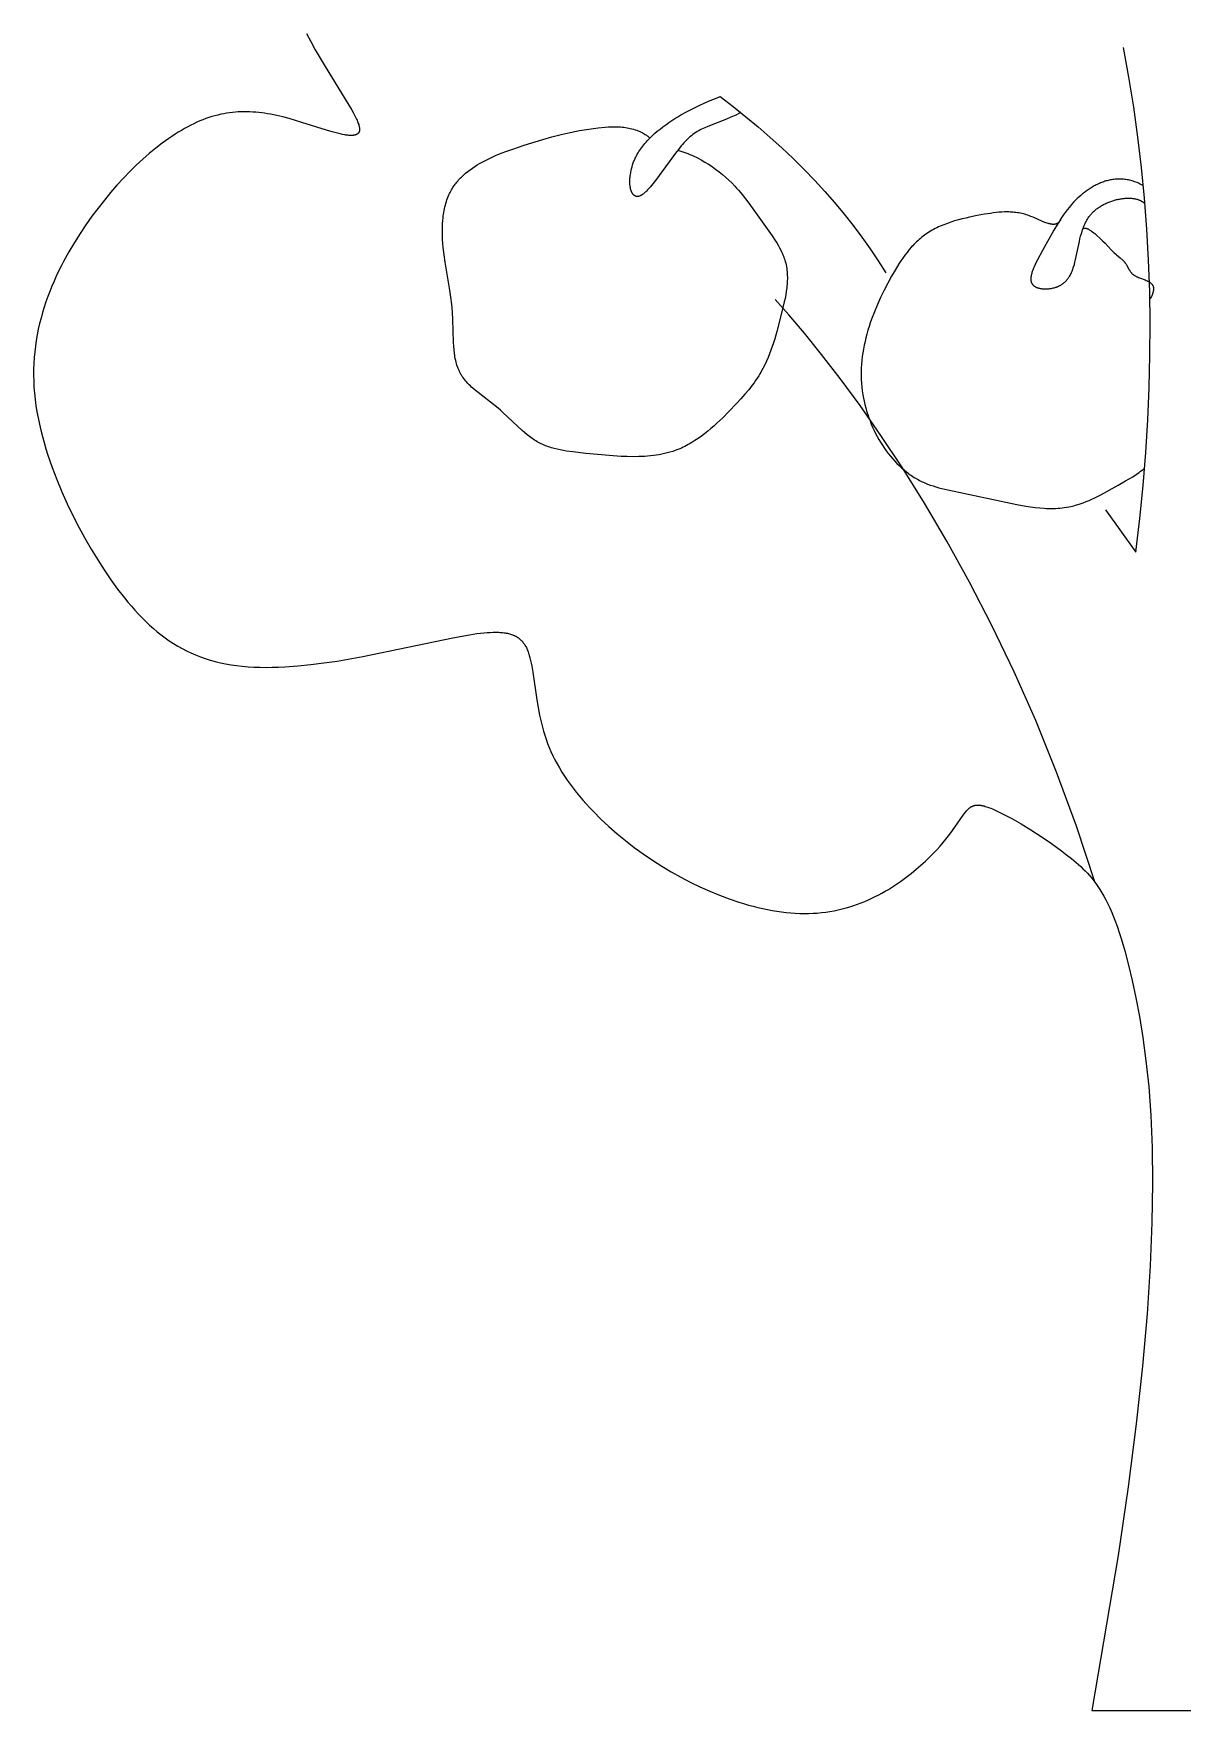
# Model space of a CAD drawing. Extents: x 238 to 525, y 206 to 336.
# Drawn here: x 238.3 to 294.6, y 210 to 292.2 of the extents above; entities that cross this region are included whole.
import ezdxf

# ---------------------------------------------------------------- set-up
doc = ezdxf.new("R2010")
doc.units = 0
doc.layers.get('0').update_dxf_attribs({"linetype": 'CONTINUOUS'})

msp = doc.modelspace()

# ---------------------------------------------------------------- linework, layer by layer
at = {"color": 7, "linetype": 'CONTINUOUS'}
msp.add_lwpolyline([(251.66, 292.196), (251.869, 291.791), (252.093, 291.385), (252.569, 290.58), (253.695, 288.765), (253.872, 288.461), (253.95, 288.319), (254.021, 288.184), (254.084, 288.057), (254.112, 287.996), (254.138, 287.937), (254.162, 287.881), (254.183, 287.826), (254.202, 287.774), (254.219, 287.724), (254.226, 287.7), (254.233, 287.676), (254.238, 287.653), (254.244, 287.631), (254.248, 287.609), (254.252, 287.588), (254.255, 287.567), (254.258, 287.547), (254.259, 287.528), (254.26, 287.518), (254.26, 287.509), (254.261, 287.5), (254.261, 287.491), (254.261, 287.482), (254.26, 287.473), (254.26, 287.465), (254.259, 287.456), (254.258, 287.448), (254.257, 287.44), (254.256, 287.432), (254.255, 287.424), (254.253, 287.417), (254.252, 287.409), (254.25, 287.402), (254.248, 287.394), (254.246, 287.387), (254.243, 287.38), (254.241, 287.373), (254.238, 287.367), (254.235, 287.36), (254.232, 287.354), (254.229, 287.348), (254.226, 287.341), (254.222, 287.335), (254.219, 287.33), (254.215, 287.324), (254.211, 287.318), (254.207, 287.313), (254.203, 287.307), (254.198, 287.302), (254.194, 287.297), (254.189, 287.292), (254.184, 287.287), (254.179, 287.283), (254.174, 287.278), (254.168, 287.274), (254.163, 287.27), (254.157, 287.265), (254.152, 287.261), (254.146, 287.257), (254.14, 287.254), (254.133, 287.25), (254.127, 287.246), (254.12, 287.243), (254.114, 287.24), (254.107, 287.236), (254.1, 287.233), (254.093, 287.23), (254.086, 287.228), (254.078, 287.225), (254.071, 287.222), (254.063, 287.22), (254.055, 287.217), (254.048, 287.215), (254.039, 287.213), (254.023, 287.209), (254.006, 287.205), (253.988, 287.202), (253.97, 287.2), (253.952, 287.197), (253.933, 287.195), (253.913, 287.194), (253.893, 287.193), (253.872, 287.192), (253.851, 287.192), (253.83, 287.192), (253.785, 287.194), (253.739, 287.197), (253.691, 287.201), (253.641, 287.207), (253.589, 287.214), (253.536, 287.222), (253.425, 287.243), (253.308, 287.268), (253.186, 287.297), (252.926, 287.366), (252.649, 287.447), (251.435, 287.833), (250.81, 288.019), (250.503, 288.099), (250.201, 288.17), (249.904, 288.231), (249.756, 288.257), (249.61, 288.28), (249.464, 288.3), (249.319, 288.317), (249.174, 288.331), (249.03, 288.342), (248.887, 288.35), (248.744, 288.354), (248.601, 288.355), (248.458, 288.352), (248.315, 288.346), (248.173, 288.336), (248.03, 288.322), (247.888, 288.304), (247.745, 288.283), (247.602, 288.258), (247.458, 288.228), (247.315, 288.195), (247.17, 288.157), (247.025, 288.115), (246.88, 288.068), (246.733, 288.018), (246.586, 287.962), (246.438, 287.902), (246.289, 287.838), (246.139, 287.768), (245.988, 287.694), (245.836, 287.615), (245.683, 287.531), (245.529, 287.443), (245.374, 287.349), (245.218, 287.252), (245.062, 287.149), (244.905, 287.042), (244.59, 286.815), (244.273, 286.57), (243.955, 286.308), (243.636, 286.029), (243.318, 285.734), (243.001, 285.422), (242.684, 285.095), (242.37, 284.751), (242.059, 284.393), (241.75, 284.02), (241.445, 283.632), (241.144, 283.23), (240.849, 282.814), (240.56, 282.385), (240.28, 281.943), (240.01, 281.487), (239.753, 281.02), (239.629, 280.781), (239.51, 280.54), (239.394, 280.295), (239.283, 280.048), (239.176, 279.798), (239.074, 279.545), (238.977, 279.289), (238.886, 279.03), (238.799, 278.769), (238.719, 278.505), (238.645, 278.238), (238.576, 277.969), (238.514, 277.697), (238.459, 277.422), (238.411, 277.145), (238.37, 276.866), (238.336, 276.584), (238.31, 276.3), (238.291, 276.014), (238.281, 275.725), (238.279, 275.434), (238.286, 275.141), (238.301, 274.846), (238.325, 274.549), (238.358, 274.25), (238.398, 273.949), (238.446, 273.648), (238.501, 273.345), (238.564, 273.042), (238.634, 272.738), (238.711, 272.434), (238.794, 272.13), (238.883, 271.825), (238.979, 271.522), (239.186, 270.916), (239.415, 270.316), (239.662, 269.721), (239.926, 269.134), (240.205, 268.558), (240.497, 267.993), (240.799, 267.441), (241.11, 266.906), (241.427, 266.387), (241.748, 265.888), (242.073, 265.41), (242.402, 264.953), (242.736, 264.519), (242.905, 264.31), (243.076, 264.107), (243.25, 263.911), (243.425, 263.72), (243.604, 263.535), (243.784, 263.356), (243.968, 263.184), (244.154, 263.018), (244.344, 262.858), (244.537, 262.705), (244.734, 262.558), (244.934, 262.418), (245.138, 262.285), (245.347, 262.158), (245.559, 262.038), (245.777, 261.925), (245.998, 261.82), (246.225, 261.721), (246.457, 261.63), (246.693, 261.545), (246.936, 261.469), (247.183, 261.399), (247.437, 261.337), (247.696, 261.283), (247.962, 261.236), (248.234, 261.197), (248.512, 261.166), (248.796, 261.142), (249.086, 261.126), (249.381, 261.116), (249.681, 261.113), (249.985, 261.117), (250.293, 261.126), (250.604, 261.14), (251.234, 261.186), (251.872, 261.25), (252.514, 261.33), (253.157, 261.423), (254.43, 261.642), (258.829, 262.558), (259.649, 262.709), (260.016, 262.765), (260.189, 262.787), (260.355, 262.805), (260.514, 262.819), (260.667, 262.829), (260.814, 262.835), (260.954, 262.836), (261.021, 262.835), (261.087, 262.833), (261.152, 262.829), (261.215, 262.825), (261.277, 262.819), (261.337, 262.812), (261.395, 262.803), (261.452, 262.794), (261.508, 262.783), (261.562, 262.77), (261.615, 262.757), (261.666, 262.742), (261.716, 262.725), (261.764, 262.707), (261.788, 262.698), (261.811, 262.688), (261.835, 262.678), (261.857, 262.667), (261.88, 262.656), (261.902, 262.645), (261.923, 262.634), (261.945, 262.622), (261.966, 262.609), (261.986, 262.597), (262.007, 262.583), (262.027, 262.57), (262.047, 262.556), (262.066, 262.542), (262.085, 262.527), (262.104, 262.512), (262.122, 262.497), (262.14, 262.481), (262.158, 262.465), (262.176, 262.448), (262.193, 262.431), (262.21, 262.414), (262.226, 262.396), (262.243, 262.378), (262.259, 262.359), (262.274, 262.34), (262.29, 262.321), (262.305, 262.301), (262.32, 262.281), (262.334, 262.26), (262.348, 262.239), (262.362, 262.217), (262.376, 262.195), (262.389, 262.173), (262.402, 262.15), (262.415, 262.127), (262.439, 262.079), (262.463, 262.029), (262.485, 261.978), (262.507, 261.925), (262.527, 261.87), (262.547, 261.814), (262.566, 261.757), (262.584, 261.697), (262.617, 261.574), (262.648, 261.445), (262.677, 261.31), (262.704, 261.17), (262.753, 260.875), (262.948, 259.523), (263.011, 259.151), (263.086, 258.77), (263.128, 258.576), (263.175, 258.381), (263.226, 258.184), (263.282, 257.985), (263.343, 257.786), (263.41, 257.585), (263.482, 257.384), (263.561, 257.183), (263.647, 256.981), (263.739, 256.78), (263.839, 256.579), (263.946, 256.378), (264.061, 256.178), (264.181, 255.978), (264.309, 255.779), (264.443, 255.581), (264.583, 255.383), (264.73, 255.187), (264.882, 254.992), (265.039, 254.799), (265.203, 254.606), (265.371, 254.415), (265.545, 254.226), (265.723, 254.039), (266.094, 253.669), (266.481, 253.308), (266.884, 252.957), (267.301, 252.615), (267.73, 252.284), (268.171, 251.965), (268.62, 251.658), (269.077, 251.365), (269.54, 251.087), (270.007, 250.824), (270.478, 250.577), (270.952, 250.346), (271.427, 250.133), (271.903, 249.937), (272.379, 249.759), (272.853, 249.599), (273.09, 249.526), (273.326, 249.459), (273.561, 249.396), (273.795, 249.338), (274.028, 249.285), (274.26, 249.237), (274.491, 249.195), (274.72, 249.157), (274.948, 249.125), (275.175, 249.098), (275.399, 249.077), (275.622, 249.061), (275.843, 249.051), (276.062, 249.047), (276.278, 249.048), (276.492, 249.055), (276.704, 249.068), (276.913, 249.086), (277.12, 249.111), (277.324, 249.141), (277.525, 249.177), (277.723, 249.218), (277.919, 249.265), (278.112, 249.316), (278.301, 249.371), (278.488, 249.432), (278.672, 249.496), (278.853, 249.564), (279.031, 249.636), (279.206, 249.711), (279.378, 249.79), (279.546, 249.872), (279.712, 249.957), (279.874, 250.044), (280.033, 250.133), (280.188, 250.225), (280.341, 250.319), (280.49, 250.414), (280.777, 250.609), (281.051, 250.808), (281.311, 251.01), (281.556, 251.212), (281.786, 251.412), (282.002, 251.61), (282.202, 251.803), (282.388, 251.991), (282.56, 252.173), (282.719, 252.35), (282.866, 252.522), (283.002, 252.687), (283.127, 252.846), (283.243, 252.998), (283.449, 253.282), (283.853, 253.862), (283.921, 253.953), (283.955, 253.996), (283.988, 254.036), (284.02, 254.074), (284.053, 254.11), (284.085, 254.144), (284.101, 254.16), (284.118, 254.175), (284.134, 254.19), (284.15, 254.204), (284.167, 254.218), (284.184, 254.231), (284.2, 254.243), (284.217, 254.255), (284.234, 254.266), (284.252, 254.277), (284.269, 254.287), (284.287, 254.296), (284.305, 254.305), (284.323, 254.313), (284.341, 254.321), (284.36, 254.328), (284.379, 254.334), (284.399, 254.34), (284.418, 254.345), (284.438, 254.349), (284.459, 254.353), (284.479, 254.356), (284.501, 254.359), (284.522, 254.36), (284.544, 254.362), (284.567, 254.362), (284.59, 254.362), (284.613, 254.361), (284.637, 254.36), (284.662, 254.358), (284.687, 254.355), (284.712, 254.351), (284.738, 254.347), (284.765, 254.342), (284.792, 254.337), (284.82, 254.33), (284.878, 254.316), (284.939, 254.298), (285.002, 254.278), (285.068, 254.255), (285.138, 254.229), (285.21, 254.201), (285.286, 254.169), (285.449, 254.097), (285.626, 254.012), (285.818, 253.917), (286.235, 253.694), (286.692, 253.433), (287.175, 253.139), (287.675, 252.817), (288.18, 252.472), (288.679, 252.109), (288.923, 251.923), (289.161, 251.734), (289.392, 251.541), (289.506, 251.443), (289.617, 251.342), (289.727, 251.238), (289.836, 251.131), (289.943, 251.019), (290.049, 250.902), (290.154, 250.779), (290.257, 250.65), (290.359, 250.515), (290.46, 250.371), (290.56, 250.219), (290.659, 250.059), (290.756, 249.889), (290.853, 249.709), (290.949, 249.518), (291.044, 249.315), (291.138, 249.1), (291.232, 248.873), (291.325, 248.632), (291.417, 248.377), (291.509, 248.108), (291.6, 247.823), (291.781, 247.205), (291.96, 246.518), (292.139, 245.756), (292.317, 244.915), (292.493, 243.988), (292.662, 242.962), (292.816, 241.821), (292.949, 240.553), (293.051, 239.141), (293.118, 237.571), (293.14, 235.829), (293.111, 233.899), (293.023, 231.768), (292.87, 229.42), (292.643, 226.841), (292.337, 224.017), (291.942, 220.932), (291.452, 217.572), (290.158, 209.967), (300.728, 209.967)], dxfattribs=at)
at = {"color": 1, "linetype": 'CONTINUOUS'}
for points in [[(290.824, 268.842), (292.327, 266.765), (292.518, 268.406), (292.678, 270.034), (292.808, 271.649), (292.907, 273.252), (292.975, 274.842), (293.013, 276.419), (293.021, 277.984), (292.998, 279.536), (292.944, 281.076), (292.86, 282.603), (292.746, 284.117), (292.601, 285.618), (292.425, 287.107), (292.219, 288.583), (291.982, 290.047), (291.715, 291.498)], [(272.955, 288.31), (272.702, 288.188), (272.467, 288.082), (272.247, 287.989), (271.338, 287.637), (271.183, 287.571), (271.108, 287.536), (271.033, 287.5), (270.96, 287.462), (270.888, 287.422), (270.816, 287.379), (270.745, 287.334), (270.673, 287.285), (270.602, 287.233), (270.531, 287.177), (270.459, 287.117), (270.387, 287.053), (270.314, 286.984), (270.241, 286.91), (270.166, 286.831), (270.099, 286.756), (270.031, 286.677), (269.893, 286.509), (269.753, 286.329), (268.765, 284.983), (268.633, 284.814), (268.504, 284.66), (268.442, 284.589), (268.382, 284.523), (268.322, 284.462), (268.293, 284.434), (268.264, 284.407), (268.236, 284.381), (268.208, 284.357), (268.181, 284.335), (268.154, 284.314), (268.127, 284.295), (268.114, 284.286), (268.101, 284.277), (268.089, 284.269), (268.076, 284.262), (268.063, 284.254), (268.051, 284.248), (268.037, 284.241), (268.024, 284.234), (268.011, 284.229), (267.998, 284.223), (267.985, 284.219), (267.972, 284.214), (267.96, 284.211), (267.954, 284.209), (267.948, 284.208), (267.941, 284.206), (267.935, 284.205), (267.929, 284.204), (267.923, 284.203), (267.917, 284.202), (267.911, 284.201), (267.906, 284.201), (267.9, 284.2), (267.894, 284.2), (267.888, 284.2), (267.882, 284.199), (267.877, 284.199), (267.871, 284.199), (267.865, 284.2), (267.86, 284.2), (267.854, 284.201), (267.849, 284.201), (267.843, 284.202), (267.838, 284.203), (267.833, 284.204), (267.827, 284.205), (267.822, 284.206), (267.817, 284.207), (267.812, 284.208), (267.806, 284.21), (267.801, 284.211), (267.796, 284.213), (267.791, 284.215), (267.786, 284.217), (267.781, 284.219), (267.776, 284.221), (267.772, 284.223), (267.767, 284.226), (267.762, 284.228), (267.757, 284.231), (267.753, 284.234), (267.748, 284.236), (267.743, 284.239), (267.739, 284.242), (267.734, 284.245), (267.73, 284.249), (267.725, 284.252), (267.721, 284.255), (267.717, 284.259), (267.712, 284.262), (267.708, 284.266), (267.704, 284.27), (267.7, 284.274), (267.691, 284.282), (267.683, 284.291), (267.676, 284.299), (267.668, 284.309), (267.66, 284.318), (267.653, 284.328), (267.646, 284.339), (267.639, 284.35), (267.632, 284.361), (267.625, 284.372), (267.619, 284.384), (267.613, 284.396), (267.607, 284.409), (267.601, 284.421), (267.595, 284.434), (267.589, 284.448), (267.584, 284.462), (267.579, 284.476), (267.574, 284.49), (267.569, 284.505), (267.56, 284.535), (267.552, 284.566), (267.545, 284.599), (267.538, 284.632), (267.532, 284.667), (267.527, 284.702), (267.522, 284.739), (267.519, 284.776), (267.516, 284.815), (267.514, 284.854), (267.513, 284.894), (267.512, 284.934), (267.513, 284.976), (267.514, 285.018), (267.516, 285.061), (267.519, 285.104), (267.523, 285.148), (267.527, 285.192), (267.539, 285.282), (267.554, 285.374), (267.573, 285.467), (267.595, 285.561), (267.62, 285.656), (267.65, 285.751), (267.683, 285.846), (267.7, 285.894), (267.719, 285.941), (267.739, 285.988), (267.759, 286.035), (267.781, 286.082), (267.803, 286.129), (267.839, 286.199), (267.878, 286.268), (267.918, 286.337), (267.96, 286.405), (268.004, 286.472), (268.05, 286.539), (268.098, 286.605), (268.148, 286.67), (268.199, 286.735), (268.252, 286.799), (268.307, 286.862), (268.363, 286.924), (268.42, 286.986), (268.479, 287.047), (268.602, 287.166), (268.729, 287.283), (268.86, 287.397), (268.996, 287.508), (269.135, 287.616), (269.277, 287.72), (269.422, 287.822), (269.569, 287.92), (269.718, 288.016), (269.868, 288.108), (270.018, 288.197), (270.32, 288.366), (270.618, 288.521), (270.91, 288.663), (271.191, 288.792), (271.458, 288.907), (271.708, 289.008), (271.935, 289.095), (272.578, 288.606), (273.204, 288.11), (273.811, 287.607), (274.4, 287.098), (274.971, 286.581), (275.524, 286.058), (276.058, 285.528), (276.575, 284.991), (277.073, 284.448), (277.554, 283.898), (278.016, 283.34), (278.46, 282.777), (278.886, 282.206), (279.294, 281.628), (279.683, 281.044), (280.055, 280.453)], [(269.863, 286.472), (269.963, 286.442), (270.062, 286.41), (270.161, 286.377), (270.259, 286.341), (270.356, 286.304), (270.452, 286.265), (270.548, 286.224), (270.643, 286.181), (270.737, 286.137), (270.831, 286.09), (271.016, 285.993), (271.197, 285.889), (271.375, 285.78), (271.549, 285.664), (271.72, 285.542), (271.886, 285.416), (272.049, 285.284), (272.207, 285.148), (272.361, 285.007), (272.51, 284.862), (272.655, 284.713), (272.748, 284.612), (272.839, 284.509), (273.016, 284.3), (273.188, 284.085), (273.354, 283.867), (274.333, 282.503), (274.492, 282.272), (274.643, 282.04), (274.715, 281.923), (274.783, 281.806), (274.848, 281.689), (274.909, 281.572), (274.966, 281.454), (274.992, 281.395), (275.018, 281.336), (275.041, 281.277), (275.064, 281.218), (275.085, 281.158), (275.105, 281.099), (275.13, 281.014), (275.152, 280.929), (275.172, 280.844), (275.189, 280.758), (275.203, 280.673), (275.214, 280.587), (275.223, 280.502), (275.229, 280.416), (275.233, 280.33), (275.235, 280.244), (275.235, 280.157), (275.233, 280.071), (275.229, 279.985), (275.223, 279.898), (275.215, 279.812), (275.206, 279.725), (275.182, 279.552), (275.154, 279.379), (275.121, 279.205), (275.085, 279.032), (274.916, 278.341), (274.72, 277.586), (274.613, 277.213), (274.555, 277.028), (274.495, 276.844), (274.431, 276.66), (274.362, 276.478), (274.289, 276.297), (274.21, 276.117), (274.125, 275.939), (274.035, 275.762), (273.937, 275.586), (273.886, 275.498), (273.833, 275.411), (273.758, 275.295), (273.681, 275.18), (273.6, 275.066), (273.516, 274.952), (273.341, 274.726), (273.155, 274.503), (272.962, 274.282), (272.763, 274.064), (272.349, 273.635), (272.065, 273.353), (271.775, 273.079), (271.628, 272.946), (271.48, 272.816), (271.329, 272.69), (271.177, 272.568), (271.022, 272.45), (270.865, 272.338), (270.706, 272.231), (270.545, 272.13), (270.463, 272.082), (270.38, 272.035), (270.297, 271.991), (270.213, 271.948), (270.129, 271.906), (270.043, 271.867), (269.957, 271.829), (269.87, 271.794), (269.742, 271.746), (269.613, 271.702), (269.481, 271.661), (269.349, 271.625), (269.215, 271.593), (269.079, 271.564), (268.943, 271.538), (268.805, 271.516), (268.666, 271.497), (268.526, 271.481), (268.385, 271.468), (268.244, 271.458), (267.958, 271.445), (267.67, 271.441), (267.38, 271.445), (267.089, 271.456), (266.505, 271.495), (265.349, 271.606), (264.716, 271.675), (264.407, 271.718), (264.255, 271.743), (264.105, 271.771), (263.956, 271.804), (263.809, 271.84), (263.736, 271.86), (263.664, 271.881), (263.592, 271.904), (263.521, 271.927), (263.45, 271.953), (263.38, 271.98), (263.31, 272.008), (263.241, 272.038), (263.172, 272.07), (263.104, 272.103), (263.037, 272.138), (262.97, 272.176), (262.906, 272.213), (262.843, 272.253), (262.78, 272.294), (262.718, 272.336), (262.656, 272.381), (262.595, 272.426), (262.473, 272.521), (262.352, 272.62), (262.233, 272.723), (261.997, 272.939), (261.293, 273.607), (261.173, 273.715), (261.053, 273.819), (260.912, 273.936), (260.072, 274.584), (259.941, 274.691), (259.814, 274.8), (259.752, 274.856), (259.693, 274.913), (259.634, 274.97), (259.577, 275.029), (259.522, 275.089), (259.469, 275.15), (259.418, 275.212), (259.369, 275.276), (259.322, 275.342), (259.299, 275.376), (259.277, 275.409), (259.255, 275.444), (259.235, 275.479), (259.214, 275.514), (259.195, 275.55), (259.176, 275.586), (259.157, 275.623), (259.14, 275.66), (259.123, 275.698), (259.107, 275.735), (259.092, 275.772), (259.078, 275.809), (259.064, 275.847), (259.038, 275.924), (259.015, 276.003), (258.994, 276.084), (258.974, 276.166), (258.956, 276.25), (258.941, 276.335), (258.926, 276.421), (258.914, 276.509), (258.893, 276.686), (258.877, 276.868), (258.865, 277.052), (258.833, 278.174), (258.817, 278.535), (258.803, 278.723), (258.786, 278.906), (258.743, 279.263), (258.691, 279.61), (258.453, 280.975), (258.402, 281.333), (258.361, 281.704), (258.346, 281.893), (258.334, 282.084), (258.327, 282.276), (258.324, 282.469), (258.326, 282.662), (258.333, 282.853), (258.347, 283.044), (258.356, 283.138), (258.366, 283.232), (258.379, 283.325), (258.393, 283.417), (258.409, 283.508), (258.426, 283.599), (258.446, 283.688), (258.468, 283.776), (258.491, 283.863), (258.517, 283.949), (258.544, 284.034), (258.574, 284.117), (258.606, 284.198), (258.641, 284.278), (258.669, 284.34), (258.7, 284.401), (258.732, 284.461), (258.765, 284.52), (258.799, 284.578), (258.835, 284.636), (258.872, 284.692), (258.91, 284.747), (258.95, 284.801), (258.991, 284.854), (259.033, 284.907), (259.076, 284.958), (259.12, 285.009), (259.166, 285.058), (259.212, 285.107), (259.26, 285.155), (259.309, 285.202), (259.359, 285.248), (259.409, 285.294), (259.461, 285.338), (259.568, 285.425), (259.678, 285.509), (259.791, 285.59), (259.908, 285.668), (260.028, 285.744), (260.15, 285.816), (260.275, 285.887), (260.403, 285.955), (260.533, 286.02), (260.665, 286.084), (260.934, 286.205), (261.209, 286.318), (261.489, 286.425), (261.771, 286.527), (262.336, 286.716), (263.243, 286.996), (263.693, 287.122), (264.142, 287.236), (264.591, 287.339), (265.044, 287.428), (265.501, 287.504), (265.964, 287.564), (266.298, 287.597), (266.466, 287.608), (266.633, 287.615), (266.8, 287.616), (266.883, 287.615), (266.966, 287.612), (267.049, 287.607), (267.131, 287.601), (267.213, 287.593), (267.295, 287.582), (267.376, 287.57), (267.456, 287.555), (267.536, 287.539), (267.615, 287.52), (267.694, 287.498), (267.772, 287.474), (267.849, 287.447), (267.887, 287.432), (267.925, 287.417), (267.963, 287.401), (268.001, 287.385), (268.038, 287.367), (268.075, 287.349), (268.112, 287.33), (268.149, 287.311), (268.185, 287.29), (268.221, 287.269), (268.257, 287.247), (268.293, 287.224), (268.328, 287.2), (268.364, 287.176), (268.398, 287.15), (268.433, 287.124), (268.467, 287.097), (268.501, 287.069)], [(292.691, 284.726), (292.628, 284.76), (292.566, 284.792), (292.504, 284.823), (292.442, 284.851), (292.38, 284.878), (292.318, 284.902), (292.257, 284.924), (292.195, 284.945), (292.134, 284.964), (292.073, 284.981), (292.013, 284.996), (291.952, 285.009), (291.892, 285.021), (291.832, 285.03), (291.772, 285.039), (291.713, 285.045), (291.654, 285.05), (291.595, 285.053), (291.536, 285.055), (291.477, 285.055), (291.419, 285.053), (291.362, 285.05), (291.304, 285.046), (291.247, 285.04), (291.19, 285.032), (291.133, 285.024), (291.077, 285.013), (291.021, 285.002), (290.965, 284.989), (290.91, 284.975), (290.855, 284.96), (290.801, 284.943), (290.747, 284.926), (290.693, 284.907), (290.639, 284.887), (290.586, 284.865), (290.534, 284.843), (290.482, 284.82), (290.43, 284.795), (290.378, 284.77), (290.327, 284.744), (290.277, 284.716), (290.177, 284.659), (290.079, 284.598), (289.983, 284.534), (289.889, 284.467), (289.796, 284.397), (289.706, 284.325), (289.618, 284.25), (289.532, 284.173), (289.448, 284.094), (289.367, 284.014), (289.287, 283.932), (289.173, 283.807), (289.063, 283.679), (288.958, 283.548), (288.856, 283.414), (288.758, 283.278), (288.662, 283.138), (288.569, 282.995), (288.477, 282.849), (288.298, 282.547), (287.749, 281.559), (287.495, 281.09), (287.436, 280.974), (287.38, 280.858), (287.329, 280.745), (287.306, 280.69), (287.284, 280.635), (287.263, 280.581), (287.244, 280.528), (287.228, 280.476), (287.213, 280.425), (287.2, 280.375), (287.194, 280.35), (287.189, 280.326), (287.185, 280.302), (287.181, 280.278), (287.178, 280.255), (287.175, 280.232), (287.173, 280.209), (287.172, 280.187), (287.171, 280.165), (287.171, 280.144), (287.172, 280.123), (287.172, 280.113), (287.173, 280.102), (287.174, 280.092), (287.175, 280.082), (287.177, 280.072), (287.178, 280.062), (287.18, 280.053), (287.182, 280.043), (287.184, 280.033), (287.186, 280.024), (287.189, 280.015), (287.192, 280.006), (287.195, 279.996), (287.198, 279.987), (287.201, 279.979), (287.204, 279.97), (287.208, 279.961), (287.212, 279.953), (287.216, 279.945), (287.221, 279.936), (287.225, 279.928), (287.23, 279.92), (287.235, 279.913), (287.24, 279.905), (287.245, 279.898), (287.251, 279.891), (287.256, 279.883), (287.262, 279.876), (287.268, 279.87), (287.275, 279.863), (287.281, 279.856), (287.287, 279.85), (287.294, 279.843), (287.301, 279.837), (287.308, 279.831), (287.316, 279.825), (287.323, 279.819), (287.331, 279.813), (287.339, 279.807), (287.347, 279.802), (287.355, 279.796), (287.363, 279.791), (287.371, 279.785), (287.38, 279.78), (287.398, 279.77), (287.416, 279.761), (287.435, 279.752), (287.454, 279.743), (287.474, 279.735), (287.494, 279.728), (287.515, 279.721), (287.536, 279.714), (287.558, 279.708), (287.58, 279.702), (287.603, 279.697), (287.626, 279.692), (287.649, 279.687), (287.673, 279.683), (287.697, 279.68), (287.721, 279.677), (287.746, 279.674), (287.771, 279.672), (287.796, 279.67), (287.821, 279.669), (287.847, 279.668), (287.899, 279.667), (287.951, 279.669), (288.004, 279.672), (288.057, 279.676), (288.11, 279.683), (288.163, 279.691), (288.216, 279.701), (288.269, 279.713), (288.321, 279.726), (288.372, 279.741), (288.398, 279.749), (288.423, 279.758), (288.448, 279.767), (288.473, 279.776), (288.497, 279.786), (288.521, 279.796), (288.545, 279.807), (288.568, 279.818), (288.591, 279.829), (288.614, 279.841), (288.636, 279.853), (288.658, 279.866), (288.682, 279.88), (288.705, 279.895), (288.727, 279.911), (288.749, 279.926), (288.771, 279.943), (288.791, 279.959), (288.812, 279.976), (288.832, 279.994), (288.851, 280.012), (288.87, 280.03), (288.889, 280.049), (288.907, 280.069), (288.925, 280.088), (288.942, 280.108), (288.959, 280.129), (288.976, 280.15), (288.992, 280.171), (289.007, 280.193), (289.023, 280.215), (289.038, 280.237), (289.052, 280.26), (289.066, 280.283), (289.094, 280.33), (289.12, 280.378), (289.145, 280.428), (289.168, 280.479), (289.19, 280.531), (289.212, 280.584), (289.232, 280.639), (289.251, 280.694), (289.27, 280.75), (289.304, 280.866), (289.336, 280.984), (289.365, 281.106), (289.551, 281.999), (289.581, 282.128), (289.613, 282.256), (289.649, 282.382), (289.687, 282.507), (289.708, 282.569), (289.73, 282.63), (289.753, 282.691), (289.777, 282.75), (289.802, 282.809), (289.829, 282.868), (289.857, 282.925), (289.887, 282.981), (289.918, 283.037), (289.95, 283.091), (289.984, 283.145), (290.02, 283.197), (290.058, 283.248), (290.077, 283.274), (290.097, 283.298), (290.118, 283.323), (290.139, 283.347), (290.16, 283.371), (290.182, 283.395), (290.215, 283.428), (290.249, 283.462), (290.285, 283.494), (290.321, 283.526), (290.358, 283.557), (290.396, 283.587), (290.434, 283.616), (290.474, 283.645), (290.514, 283.673), (290.556, 283.7), (290.597, 283.726), (290.64, 283.751), (290.683, 283.776), (290.727, 283.8), (290.771, 283.823), (290.815, 283.845), (290.861, 283.866), (290.906, 283.887), (290.952, 283.907), (290.998, 283.926), (291.045, 283.944), (291.092, 283.961), (291.139, 283.977), (291.186, 283.992), (291.233, 284.007), (291.281, 284.021), (291.328, 284.033), (291.376, 284.045), (291.424, 284.056), (291.471, 284.066), (291.518, 284.076), (291.566, 284.084), (291.613, 284.091), (291.66, 284.098), (291.706, 284.103), (291.753, 284.108), (291.798, 284.112), (291.844, 284.114), (291.889, 284.116), (291.934, 284.117), (291.978, 284.117), (292.022, 284.115), (292.065, 284.113), (292.108, 284.11), (292.15, 284.106), (292.191, 284.101), (292.231, 284.095), (292.271, 284.088), (292.31, 284.08), (292.348, 284.071), (292.385, 284.061), (292.421, 284.049), (292.457, 284.037), (292.474, 284.031), (292.491, 284.024), (292.508, 284.017), (292.524, 284.01), (292.54, 284.002), (292.556, 283.995), (292.572, 283.987), (292.587, 283.978), (292.602, 283.97), (292.617, 283.961), (292.631, 283.952), (292.646, 283.942), (292.66, 283.933), (292.673, 283.923), (292.686, 283.913), (292.699, 283.902), (292.712, 283.892), (292.724, 283.881), (292.736, 283.869), (292.747, 283.858), (292.759, 283.846), (292.769, 283.834)], [(288.659, 283.134), (288.654, 283.119), (288.649, 283.106), (288.644, 283.092), (288.638, 283.08), (288.633, 283.067), (288.627, 283.055), (288.621, 283.043), (288.615, 283.032), (288.609, 283.02), (288.602, 283.01), (288.596, 282.999), (288.589, 282.989), (288.582, 282.98), (288.575, 282.97), (288.568, 282.962), (288.561, 282.953), (288.553, 282.945), (288.546, 282.937), (288.538, 282.929), (288.53, 282.922), (288.522, 282.915), (288.514, 282.908), (288.506, 282.902), (288.497, 282.896), (288.489, 282.89), (288.48, 282.884), (288.471, 282.879), (288.462, 282.874), (288.453, 282.87), (288.444, 282.865), (288.435, 282.861), (288.425, 282.858), (288.416, 282.854), (288.406, 282.851), (288.396, 282.848), (288.386, 282.845), (288.376, 282.843), (288.366, 282.841), (288.356, 282.839), (288.345, 282.837), (288.335, 282.836), (288.324, 282.835), (288.314, 282.834), (288.303, 282.833), (288.292, 282.833), (288.281, 282.832), (288.27, 282.832), (288.259, 282.833), (288.247, 282.833), (288.236, 282.834), (288.213, 282.835), (288.189, 282.838), (288.166, 282.842), (288.142, 282.846), (288.117, 282.851), (288.092, 282.856), (288.067, 282.862), (288.042, 282.869), (288.016, 282.877), (287.964, 282.893), (287.911, 282.912), (287.857, 282.932), (287.747, 282.977), (287.289, 283.179), (287.174, 283.226), (287.099, 283.254), (287.025, 283.28), (286.95, 283.304), (286.877, 283.325), (286.804, 283.345), (286.731, 283.363), (286.659, 283.378), (286.587, 283.392), (286.515, 283.404), (286.444, 283.414), (286.373, 283.422), (286.302, 283.429), (286.232, 283.435), (286.162, 283.438), (286.092, 283.441), (286.022, 283.442), (285.952, 283.442), (285.883, 283.44), (285.744, 283.434), (285.605, 283.423), (285.465, 283.409), (285.326, 283.392), (285.186, 283.372), (284.903, 283.326), (284.538, 283.26), (284.169, 283.186), (283.984, 283.144), (283.8, 283.099), (283.617, 283.05), (283.435, 282.998), (283.256, 282.941), (283.078, 282.88), (282.904, 282.814), (282.734, 282.743), (282.65, 282.705), (282.568, 282.666), (282.486, 282.626), (282.406, 282.584), (282.327, 282.541), (282.249, 282.496), (282.173, 282.449), (282.098, 282.401), (282.027, 282.352), (281.957, 282.302), (281.888, 282.25), (281.82, 282.197), (281.754, 282.143), (281.69, 282.087), (281.626, 282.029), (281.564, 281.971), (281.503, 281.911), (281.443, 281.85), (281.384, 281.788), (281.326, 281.724), (281.214, 281.595), (281.105, 281.461), (281, 281.323), (280.899, 281.183), (280.8, 281.039), (280.705, 280.892), (280.521, 280.593), (280.344, 280.288), (280.157, 279.946), (279.978, 279.6), (279.808, 279.251), (279.648, 278.897), (279.5, 278.541), (279.364, 278.181), (279.301, 278), (279.241, 277.819), (279.186, 277.637), (279.134, 277.454), (279.086, 277.271), (279.042, 277.087), (279.002, 276.903), (278.966, 276.718), (278.935, 276.533), (278.909, 276.347), (278.888, 276.162), (278.871, 275.976), (278.86, 275.789), (278.853, 275.603), (278.852, 275.416), (278.857, 275.229), (278.867, 275.042), (278.882, 274.855), (278.904, 274.668), (278.932, 274.48), (278.961, 274.318), (278.994, 274.156), (279.033, 273.994), (279.075, 273.832), (279.122, 273.671), (279.173, 273.512), (279.228, 273.353), (279.287, 273.196), (279.35, 273.04), (279.417, 272.886), (279.488, 272.733), (279.563, 272.583), (279.641, 272.435), (279.723, 272.289), (279.809, 272.146), (279.897, 272.005), (279.989, 271.868), (280.085, 271.733), (280.183, 271.602), (280.285, 271.474), (280.389, 271.35), (280.497, 271.23), (280.607, 271.114), (280.72, 271.002), (280.835, 270.895), (280.954, 270.792), (281.074, 270.693), (281.135, 270.646), (281.197, 270.6), (281.26, 270.555), (281.323, 270.512), (281.386, 270.47), (281.45, 270.429), (281.515, 270.389), (281.58, 270.351), (281.646, 270.315), (281.712, 270.28), (281.777, 270.247), (281.842, 270.215), (281.908, 270.185), (281.974, 270.156), (282.108, 270.101), (282.244, 270.051), (282.382, 270.005), (282.522, 269.962), (282.663, 269.922), (282.806, 269.885), (283.097, 269.816), (286.481, 269.098), (286.932, 269.016), (287.157, 268.982), (287.381, 268.953), (287.605, 268.93), (287.827, 268.913), (287.938, 268.908), (288.049, 268.905), (288.159, 268.904), (288.269, 268.905), (288.379, 268.908), (288.488, 268.913), (288.597, 268.922), (288.705, 268.932), (288.813, 268.946), (288.921, 268.962), (289.028, 268.981), (289.134, 269.003), (289.21, 269.02), (289.285, 269.039), (289.359, 269.06), (289.434, 269.081), (289.583, 269.129), (289.73, 269.181), (289.877, 269.238), (290.023, 269.299), (290.168, 269.364), (290.313, 269.432), (290.6, 269.577), (291.452, 270.047), (291.818, 270.254), (292.166, 270.462), (292.329, 270.567), (292.407, 270.62), (292.482, 270.673), (292.554, 270.727), (292.623, 270.781), (292.689, 270.835), (292.72, 270.863), (292.75, 270.89)], [(289.705, 282.561), (289.707, 282.566), (289.709, 282.572), (289.711, 282.577), (289.714, 282.582), (289.716, 282.587), (289.719, 282.591), (289.721, 282.596), (289.723, 282.598), (289.724, 282.6), (289.725, 282.602), (289.727, 282.604), (289.728, 282.606), (289.73, 282.608), (289.731, 282.61), (289.733, 282.612), (289.734, 282.614), (289.736, 282.615), (289.737, 282.617), (289.739, 282.619), (289.74, 282.62), (289.742, 282.622), (289.744, 282.623), (289.745, 282.625), (289.747, 282.626), (289.749, 282.628), (289.751, 282.629), (289.752, 282.63), (289.754, 282.632), (289.756, 282.633), (289.758, 282.634), (289.76, 282.635), (289.761, 282.636), (289.763, 282.638), (289.765, 282.639), (289.767, 282.64), (289.769, 282.641), (289.771, 282.642), (289.773, 282.642), (289.775, 282.643), (289.777, 282.644), (289.779, 282.645), (289.781, 282.646), (289.783, 282.646), (289.785, 282.647), (289.787, 282.648), (289.79, 282.648), (289.792, 282.649), (289.794, 282.649), (289.796, 282.65), (289.801, 282.65), (289.805, 282.651), (289.81, 282.652), (289.814, 282.652), (289.819, 282.652), (289.824, 282.652), (289.829, 282.652), (289.833, 282.652), (289.838, 282.652), (289.843, 282.652), (289.849, 282.651), (289.854, 282.65), (289.859, 282.65), (289.864, 282.649), (289.87, 282.648), (289.875, 282.646), (289.88, 282.645), (289.886, 282.644), (289.897, 282.64), (289.908, 282.637), (289.92, 282.633), (289.931, 282.628), (289.943, 282.623), (289.955, 282.618), (289.967, 282.612), (289.98, 282.606), (289.992, 282.6), (290.017, 282.586), (290.043, 282.571), (290.069, 282.555), (290.095, 282.538), (290.121, 282.52), (290.148, 282.501), (290.201, 282.461), (290.254, 282.42), (290.306, 282.377), (290.405, 282.292), (290.561, 282.152), (290.691, 282.026), (290.808, 281.907), (291.11, 281.583), (291.16, 281.532), (291.211, 281.482), (291.264, 281.432), (291.318, 281.385), (291.375, 281.336), (291.551, 281.196), (291.607, 281.148), (291.634, 281.124), (291.661, 281.098), (291.687, 281.073), (291.712, 281.046), (291.725, 281.033), (291.737, 281.019), (291.749, 281.005), (291.76, 280.991), (291.774, 280.973), (291.787, 280.955), (291.8, 280.937), (291.812, 280.919), (291.837, 280.881), (291.86, 280.842), (291.995, 280.606), (292.019, 280.568), (292.032, 280.549), (292.044, 280.531), (292.057, 280.513), (292.071, 280.495), (292.085, 280.478), (292.099, 280.461), (292.113, 280.445), (292.129, 280.429), (292.144, 280.413), (292.16, 280.398), (292.17, 280.389), (292.181, 280.381), (292.191, 280.372), (292.202, 280.364), (292.213, 280.356), (292.224, 280.348), (292.247, 280.333), (292.27, 280.318), (292.294, 280.304), (292.318, 280.29), (292.343, 280.277), (292.369, 280.265), (292.395, 280.253), (292.447, 280.229), (292.501, 280.208), (292.771, 280.107), (292.822, 280.087), (292.872, 280.065), (292.896, 280.054), (292.919, 280.043), (292.942, 280.031), (292.964, 280.018), (292.985, 280.005), (292.996, 279.999), (293.006, 279.992), (293.016, 279.985), (293.025, 279.978), (293.035, 279.971), (293.044, 279.964), (293.053, 279.956), (293.062, 279.949), (293.071, 279.941), (293.079, 279.933), (293.087, 279.925), (293.095, 279.916), (293.102, 279.908), (293.11, 279.899), (293.116, 279.89), (293.123, 279.881), (293.13, 279.872), (293.136, 279.862), (293.141, 279.852), (293.147, 279.842), (293.152, 279.832), (293.157, 279.822), (293.159, 279.817), (293.161, 279.811), (293.163, 279.806), (293.165, 279.8), (293.167, 279.795), (293.169, 279.789), (293.172, 279.778), (293.175, 279.766), (293.178, 279.754), (293.18, 279.742), (293.182, 279.73), (293.184, 279.717), (293.185, 279.704), (293.186, 279.69), (293.186, 279.677), (293.186, 279.663), (293.185, 279.649), (293.184, 279.634), (293.183, 279.62), (293.181, 279.604), (293.179, 279.589), (293.176, 279.573), (293.173, 279.557), (293.17, 279.541), (293.166, 279.524), (293.161, 279.507), (293.156, 279.489), (293.151, 279.472), (293.145, 279.453), (293.138, 279.435), (293.131, 279.416), (293.116, 279.377), (293.098, 279.336), (293.079, 279.294), (293.057, 279.251), (293.033, 279.205), (293.006, 279.158)], [(290.33, 250.555), (289.412, 253.33), (288.436, 255.98), (287.412, 258.502), (286.352, 260.895), (285.266, 263.159), (284.164, 265.291), (283.057, 267.292), (281.957, 269.159), (280.873, 270.891), (279.816, 272.488), (278.797, 273.947), (277.827, 275.269), (276.916, 276.451), (276.075, 277.493), (275.314, 278.393), (274.645, 279.15)]]:
    msp.add_lwpolyline(points, dxfattribs=at)

doc.saveas('drawing.dxf')
